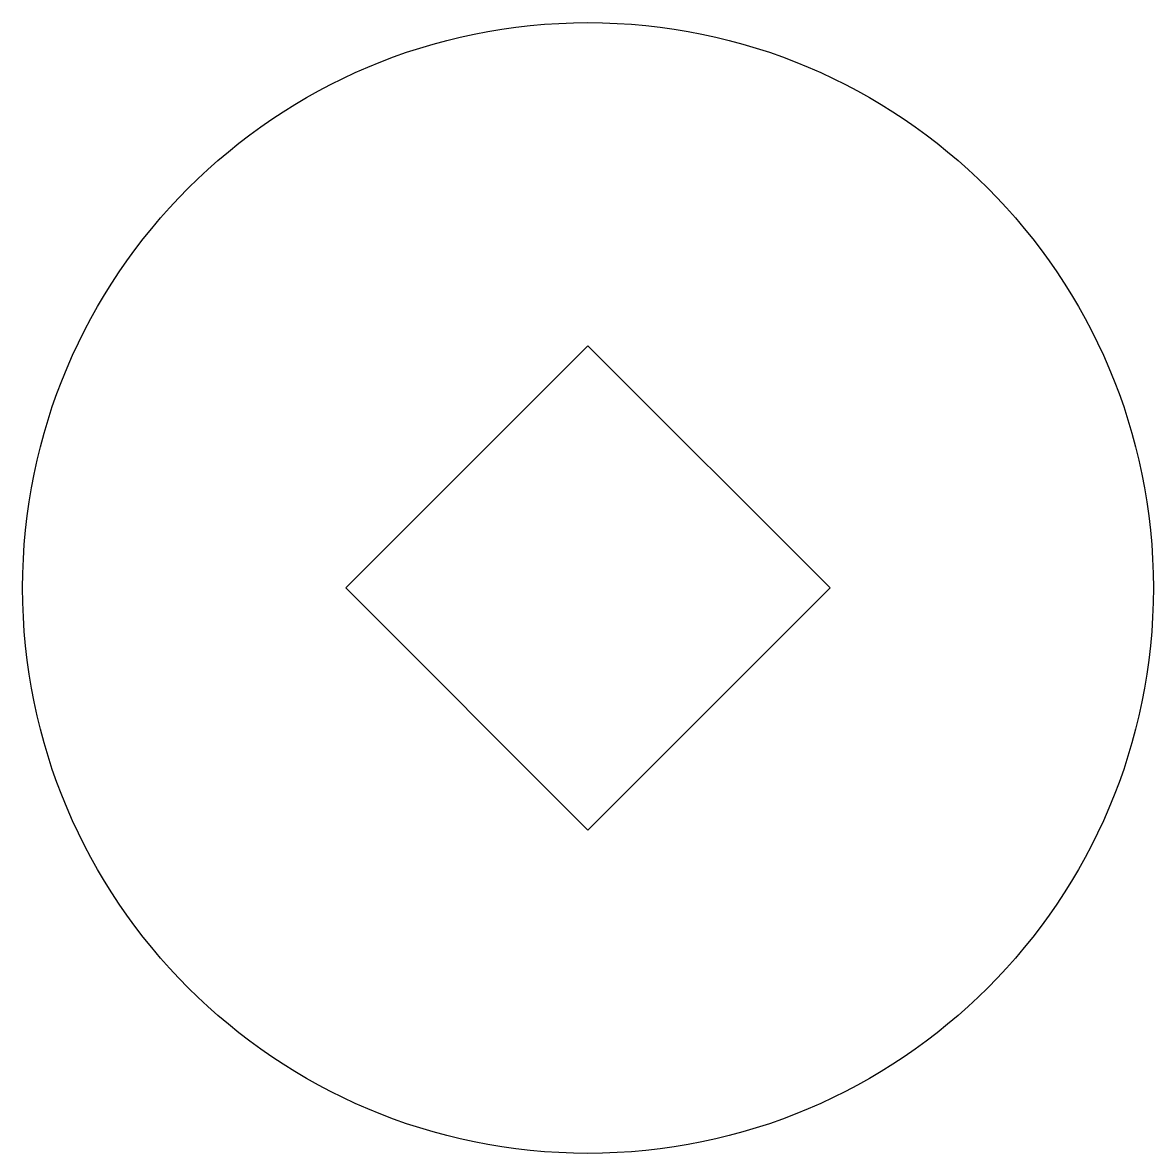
# Model space of a CAD drawing. Extents: x -70 to 70, y -70 to 70.
import ezdxf

# ---------------------------------------------------------------- set-up
doc = ezdxf.new("R2010")
doc.units = 0
doc.layers.add('Sketch', color=7, linetype='CONTINUOUS')

msp = doc.modelspace()

# ---------------------------------------------------------------- linework, layer by layer
at = {"layer": 'Sketch'}
for p, q in [((0, 30), (-30, 0)), ((30, 0), (0, 30)), ((0, -30), (30, 0)), ((-30, 0), (0, -30))]:
    msp.add_line(p, q, dxfattribs=at)
msp.add_circle((0, 0), 70, dxfattribs=at)

doc.saveas('drawing.dxf')
